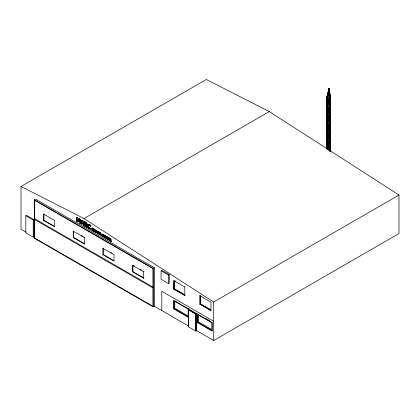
<?xml version="1.0" encoding="UTF-8"?>
<svg xmlns="http://www.w3.org/2000/svg" width="420" height="420" viewBox="0 0 420 420"><rect width="100%" height="100%" fill="white"/><g stroke="black" fill="none" stroke-linecap="round" stroke-linejoin="round"><path stroke-width="0.63" d="M326.77 148.612L326.776 97.267L329.07 88.636L330.55 96.962L330.54 151.368M327.584 96.962L327.579 149.168M329.06 142.601L327.579 148.738L326.986 149.079L326.991 97.734L329.07 88.636L328.928 150.155L329.07 88.636L326.65 97.535L327.584 97.393L329.07 88.636L330.425 97.235L330.419 151.636M329.038 141.367L329.632 141.708L329.742 132.914L329.742 98.684L329.07 88.636L327.374 96.584M326.986 149.079L327.453 149.006L327.458 97.661L329.07 88.636L329.957 97.303L329.947 151.006M329.48 106.486L329.957 97.303L329.616 97.109M329.485 114.523L329.957 105.866L329.49 99.089M329.48 115.049L329.957 106.292M329.48 123.081L329.952 114.419L329.49 107.646M329.48 123.601L329.952 114.849M329.474 132.158L329.952 122.976L329.485 116.204M329.48 140.196L329.952 131.539L329.485 124.761M329.474 140.721L329.952 131.964M329.48 148.754L329.952 140.096L329.49 133.828M329.474 149.278L329.952 140.522M329.847 150.974L329.49 142.385M327.584 105.52L329.033 99.514M329.065 99.813L327.584 105.95L326.991 106.292L326.776 105.824M327.584 114.077L329.033 108.071M329.065 108.37L327.584 114.508L326.986 114.849L326.77 114.382M327.579 122.635L329.028 116.629M329.06 116.928L327.579 123.065L326.986 123.407L326.77 122.939M327.579 131.192L329.028 125.186M329.06 125.486L327.579 131.623L326.986 131.964L326.644 131.764L326.65 97.535M327.579 139.755L329.028 133.744M329.06 134.043L327.579 140.18L326.986 140.522L326.644 140.327L326.77 131.497M327.579 148.312L329.028 142.301M101.819 234.266L101.892 235.368A1.06 0.609 60 0 0 102.27 235.94L103.22 236.387L102.044 236.072A1.06 0.609 60 0 1 101.672 235.494C100.58 232.838 104.113 235.363 102.627 234.775A0.698 0.404 60 0 0 102.296 234.586L101.997 235.058L102.228 235.783L103.22 235.909L102.375 235.547L102.307 234.549M95.97 230.89L96.29 232.407L97.487 233.095L96.07 232.538L95.749 231.016A1.145 0.662 60 0 1 96.07 230.738A1.145 0.662 60 0 1 96.29 230.612L96.831 230.759A1.801 1.04 60 0 1 97.477 231.315L97.477 231.788C96.233 230.281 95.398 232.538 97.057 232.628L96.495 231.777L97.487 232.092L96.495 231.777M81.533 224.28L81.753 223.577L82.861 224.212L83.081 225.172L84.215 225.572L83.023 220.815L82.058 220.259L80.645 223.766L81.758 224.149M82.667 223.367L81.947 222.947L82.309 221.812L82.892 223.235L82.651 222.201M81.065 223.072L82.058 220.259M326.65 97.535L326.776 97.267M329.044 98.574L329.637 98.921L329.448 98.516M330.425 97.235L329.957 97.303L330.425 97.235L330.377 96.868M329.044 107.137L329.637 107.478L329.448 107.074M329.574 107.142L329.06 107.441M329.038 115.689L329.637 116.036L329.448 115.631M329.574 115.705L329.06 115.999M329.038 124.246L329.632 124.593L329.443 124.189M329.038 132.809L329.632 133.15M329.569 132.815L329.054 133.114M326.77 140.054L326.644 148.885M329.632 141.708L329.742 132.914L329.443 132.746M329.054 150.229L329.632 150.266L329.443 149.861M77.532 221.965L77.532 219.272L78.172 221.382L78.776 221.728L79.417 220.358L79.417 223.057L80.519 223.435L80.519 219.366L79.501 218.778L78.498 220.463L77.716 218.006L76.697 217.418L76.697 221.487L77.532 221.965L77.752 220.222M78.776 221.728L79.427 220.689M79.501 218.778L78.719 220.337L77.942 217.875L76.697 217.418M88.142 224.574L87.995 226.611M96.458 231.184L96.453 232.019L97.057 232.628M88.347 224.38L87.686 225.341L87.917 227.183A2.116 1.223 60 0 0 88.673 228.338L89.78 229.089L90.799 229.1C91.077 227.813 87.423 227.692 89.093 225.309M101.892 234.124C103.289 233.489 103.645 235.94 103.262 236.801L104.675 237.363L104.675 236.975L103.698 236.67L103.698 236.156L104.617 236.423L103.698 235.41L104.449 235.841L104.675 235.326L103.262 234.77L104.675 235.326M86.357 224.264L85.223 224.185L85.223 223.088C86.357 223.136 86.468 225.278 85.223 224.185M26.003 232.145L21 229.257L21 186.464L206.293 79.485L269.294 111.578L399 195.022L399 233.536L213.707 340.515L196.66 330.671L195.919 331.102L188.507 326.823L188.507 308.847L173.68 300.29L173.68 308.847L188.507 317.405L188.874 317.195L174.053 308.637L173.68 308.847M154.413 306.28L153.3 306.925L34.34 238.245L34.34 199.731L35.453 199.091L154.413 267.766L154.413 306.28L188.685 326.072M25.82 215.775L26.56 215.35L33.973 219.629L33.973 236.744L33.227 237.174L25.82 232.895L25.82 215.775L33.227 220.054L33.973 219.629M43.607 220.484L54.726 226.905L54.726 220.484L43.607 214.064L43.607 220.484L43.974 220.269L54.537 226.37M76.697 221.487L76.918 217.287M79.275 218.904L80.519 219.366M78.172 221.382L78.997 221.603M21 186.464L84 218.558L269.294 111.578M81.837 220.385L83.023 220.815M79.417 223.057L80.519 223.435M81.947 222.947L82.892 223.235M85.444 224.789L85.223 226.406L84.341 225.902L84.567 221.702C85.927 221.791 88.725 224.632 86.415 225.367L87.602 227.782L86.641 225.241M73.253 231.184L73.626 230.969L73.626 237.384L84.74 243.805L84.373 244.02L73.253 237.599L73.253 231.184L84.373 237.599L84.74 237.384M85.223 226.406L85.223 224.915L85.764 224.973M84.341 225.902L85.444 226.28M85.538 225.099L86.525 227.157L87.822 227.656M90.72 228.097C89.192 229.273 87.633 225.928 89.177 225.372A1.397 0.809 60 0 1 89.833 225.745L90.578 226.658L90.799 225.561L90.305 225.041L88.893 224.27L88.121 224.511M90.489 226.606L90.799 226.532L90.799 225.561M73.253 237.599L73.626 237.384M90.494 228.228L90.799 228.144M92.264 230.454L92.489 229.451L92.489 230.323L91.823 230.202L92.048 228.039L93.23 228.716L93.235 231.011L94.631 231.562L94.631 231.173L93.676 230.879L93.455 228.847L93.896 229.105L93.896 230.753M92.264 228.805L93.23 229.105L92.264 228.805L92.946 229.583L92.264 229.189M91.823 228.165L93.23 228.716M91.823 230.202L92.489 230.323M92.264 229.577L93.167 229.845L92.489 229.451M95.245 230.496L95.245 231.819L95.718 231.835L95.498 232.318L94.547 231.772L94.547 231.415L95.025 231.436L95.025 230.113L94.547 230.092L94.547 229.74L95.718 230.155L95.498 230.643L95.245 230.496L95.718 230.155M94.547 230.092L95.025 230.113M93.235 231.011L94.631 231.562M93.676 230.879L94.631 231.173M94.547 231.415L95.025 231.436M94.547 231.772L94.805 230.239M95.245 231.819L95.718 231.835M97.256 231.919L97.477 231.315M98.039 233.788L98.264 232.759L98.039 233.788L97.598 233.531L97.598 231.499L98.264 231.625L98.264 232.37L98.863 232.717L98.863 231.971L98.863 232.717M97.214 231.893L97.477 231.788L96.784 231.121M96.495 232.16L97.057 232.228M97.598 231.499L98.264 231.625M98.039 231.751L98.264 232.37M98.642 232.103L99.309 232.228L99.309 234.26L98.642 234.134L98.642 233.231L98.039 232.885M100.454 234.922L100.007 234.67L100.007 233.021L99.267 232.848L99.267 232.459L100.973 233.189L100.748 233.704L100.228 233.405L100.228 235.053L100.228 233.405M97.598 233.531L98.264 233.657M98.642 233.231L99.309 234.26M99.267 232.848L100.007 233.021M99.267 232.459L100.973 233.189M99.787 233.153L100.007 234.67M102.953 235.205L103.22 235.106L102.853 234.649A0.698 0.404 60 0 0 102.695 234.528M105.158 237.893L105.378 236.35L105.158 237.893L104.748 237.662L104.748 235.625L105.514 235.814L106.076 237.305M103.262 236.801L104.675 237.363M103.698 235.767L104.617 236.035M104.748 235.625L105.514 235.814M103.698 236.67L104.675 236.975M105.294 235.94L105.856 237.431L105.856 236.266L106.481 236.371L106.481 238.408L105.835 238.287L105.158 236.476M105.856 236.266L106.481 236.371M104.748 237.662L105.378 237.767M107.62 239.064L107.179 238.807L107.179 237.158L106.433 236.99L106.433 236.602L108.139 237.326L107.919 237.846L107.399 237.547L107.399 239.19L107.399 237.547M106.433 236.99L107.179 237.158M105.835 238.287L105.378 236.35M106.433 236.602L108.139 237.326M108.103 237.562L109.515 238.124L109.295 238.639L108.544 238.203L108.544 238.56L109.457 238.833L109.232 239.347L108.544 238.948L108.544 239.463L109.515 239.768L109.295 240.282L108.103 239.594L108.103 237.562L109.515 238.124M106.958 237.29L107.179 238.807M108.544 238.203L109.515 238.508M108.544 238.56L109.457 238.833M108.544 238.948L109.457 239.222M109.594 240.455L110.255 240.581L109.594 240.455L109.814 238.292C110.597 238.345 111.925 239.878 110.628 240.193L111.221 241.4L110.854 240.061M108.544 239.463L109.515 239.768M110.035 239.053L110.733 239.447L110.035 239.6C109.83 238.124 111.116 240.293 110.035 239.6M110.035 240.713L110.035 239.967L110.68 241.085L111.442 241.269M102.9 248.299L114.02 254.72L114.02 261.135L102.9 254.72L102.9 248.299L103.273 248.084L103.273 254.504L113.831 260.6M102.9 254.72L103.273 254.504M132.547 271.834L132.919 271.619L144.034 278.04L143.666 278.25L132.547 271.834L132.547 265.414L132.919 265.199L134.027 265.844M132.547 265.414L143.666 271.834L144.034 271.619M34.34 199.731L153.3 268.411L154.413 267.766M161.081 270.764L161.826 270.338L169.234 274.617L169.234 283.175L168.494 283.6L161.081 279.321L161.081 270.764L168.494 275.042L169.234 274.617M173.68 289.165L184.8 295.58L184.8 287.023L173.68 280.607L173.68 289.165L174.053 288.95L185.173 295.37M184.8 287.023L185.173 286.813M199.852 295.717L210.971 302.132L210.971 310.69L199.852 304.274L199.852 295.717L200.225 295.502L200.225 304.059L210.782 310.154M188.507 308.847L188.874 308.632M199.852 304.274L200.225 304.059M213.707 340.515L213.707 302.001L399 195.022M196.66 313.556L189.247 309.278L188.507 309.703L195.919 313.981L196.66 313.556L196.66 330.671M197.4 322.544L212.226 331.102L212.226 322.539L197.4 313.981L197.4 322.544L197.773 322.329L212.047 330.572M86.415 225.367C88.379 224.469 85.538 221.954 84.341 221.834M110.628 240.193L110.843 239.332L109.594 238.423M326.818 106.192L327.285 106.118M329.784 105.767L330.251 105.693M326.818 114.749L327.285 114.681M329.784 114.324L330.251 114.251M326.818 123.307L327.285 123.233M326.818 131.864L327.285 131.796M329.779 131.439L330.246 131.365M329.779 148.554L330.246 148.481M329.632 150.266L329.228 150.328L329.07 88.636L329.768 93.639M88.379 224.406L89.381 224.663L90.578 225.692M96.07 230.738L96.611 230.89A1.801 1.04 60 0 1 97.256 231.441M89.602 228.758L90.001 228.958M327.416 97.293L329.133 103.378M330.377 105.42L330.425 105.793L329.611 105.667M327.411 105.851L329.133 111.941M330.377 113.983L330.425 114.35L329.611 114.224M327.411 114.408L329.128 120.493M330.372 122.54L330.419 122.908L329.611 122.782M327.411 122.966L329.128 129.05M330.372 131.098L330.419 131.465L329.611 131.339M327.406 131.523L329.128 137.613M330.204 139.555L330.419 140.023L329.611 139.897L329.606 150.806M327.238 139.981L327.579 140.18L329.128 146.171M329.443 141.304L329.742 141.472L329.737 151.253M330.372 148.213L330.419 148.58L329.611 148.454M98.863 231.971L99.309 232.228M94.547 229.74L95.498 230.286L95.466 231.688M100.454 233.279L100.973 233.578M104.675 235.715L103.924 235.279L103.924 235.636M107.62 237.416L108.139 237.715M98.039 232.496L98.642 232.843M98.264 232.759L98.863 233.105M104.617 236.423L103.924 236.024L103.924 236.539M102.958 236.014L103 236.518M94.773 231.646L95.718 232.192M108.722 239.699L109.515 240.156M99.787 234.796L100.228 235.053M106.958 238.938L107.399 239.19M110.68 241.085L111.221 241.4M86.525 227.157L87.602 227.782M174.61 280.712L175.723 281.353M184.8 294.725L174.426 288.734L174.426 281.032M210.971 309.834L200.592 303.844L200.592 296.142M81.407 235.463L83.076 236.423M111.053 252.578L112.166 253.218M140.144 269.372L141.257 270.013M213.707 321.258L161.826 291.302L161.826 310.558M34.713 218.773L152.927 287.023M34.713 219.629L152.927 287.879M206.005 318.523L207.102 319.158M208.204 319.793L209.302 320.423M84 218.558L213.707 302.001M85.995 223.288L86.279 223.577M88.893 228.212L89.229 228.506M90.71 226.48L90.058 225.619A1.397 0.809 60 0 0 89.565 225.288M110.413 239.93L110.906 240.959M78.073 220.196L78.393 221.251M327.584 97.818L329.033 103.425M327.584 106.376L329.033 111.983M327.579 114.933L329.028 120.54M327.579 123.491L329.028 129.097M327.579 132.048L329.028 137.655M327.579 140.611L329.028 146.213M82.803 220.941L83.995 225.697M329.947 94.889L330.12 96.138M329.07 89.492L329.07 88.636L329.275 91.156M329.485 133.319L329.952 139.666M329.485 141.876L329.952 148.223M329.332 95.424L329.07 88.636L329.49 95.151M329.07 88.636L329.637 98.921M330.204 97.986L330.204 99.209M329.616 96.679L329.611 139.472M197.773 313.772L197.773 322.329M195.919 313.981L195.919 331.102M195.767 331.012L195.767 314.071L188.654 309.96L188.654 326.907M174.053 281.001L174.053 288.95M174.053 300.689L174.053 308.637M168.494 275.042L168.494 283.6M153.3 268.411L153.3 306.925M143.666 271.834L143.666 278.25M132.919 265.199L132.919 271.619M110.255 238.922L110.255 239.474M109.814 238.292L109.814 240.329M109.295 238.25L109.295 238.639M109.295 239.899L109.295 240.282M109.232 238.959L109.232 239.347M108.764 238.077L108.764 238.434M108.764 238.822L108.764 239.337M107.919 237.458L107.919 237.846M106.659 236.471L106.659 236.859M106.26 236.497L106.26 238.534M104.449 235.457L104.449 235.841M104.449 237.101L104.449 237.489M104.391 236.166L104.391 236.554M103.483 234.638L103.483 236.675M100.748 233.321L100.748 233.704M99.487 232.334L99.487 232.722M99.083 232.355L99.083 234.392M97.261 232.223L97.261 233.221M96.836 232.355L96.836 232.754M96.716 231.651L96.716 232.029M95.498 231.966L95.498 232.318M94.773 229.609L94.773 229.966M94.411 231.304L94.411 231.693M93.004 228.847L93.004 229.236M92.946 229.583L92.946 229.971M92.489 228.679L92.489 229.063M92.048 228.039L92.048 230.071M90.578 228.27L90.578 229.231M85.444 222.962L85.444 224.054M84.567 221.702L84.567 225.771M84.373 237.599L84.373 244.02M80.299 219.497L80.299 223.566M43.974 213.853L43.974 220.269M33.227 220.054L33.227 237.174M88.893 228.212A2.116 1.223 60 0 1 88.599 227.866M88.347 227.477A2.116 1.223 60 0 1 88.142 227.057M152.927 268.622L34.713 200.372L34.713 238.03L152.927 306.28L152.927 268.622M188.134 309.062L174.793 301.361L174.793 308.207L188.134 315.908L188.134 309.062M211.853 322.754L198.513 315.053L198.513 321.899L211.853 329.6L211.853 322.754"/></g></svg>
